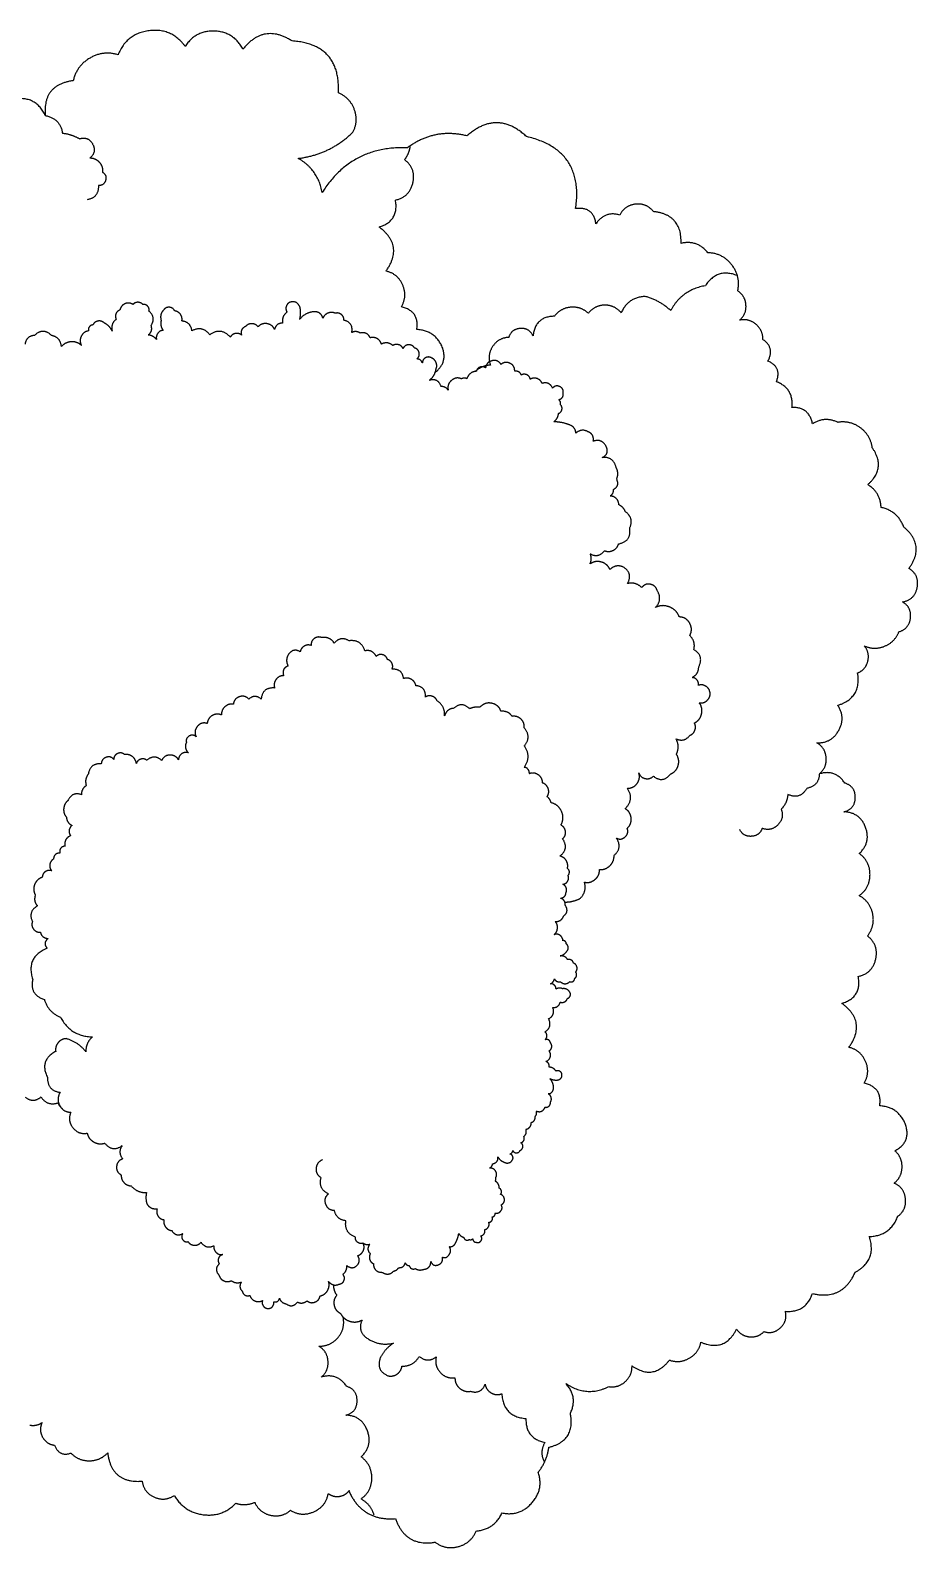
# Model space of a CAD drawing. Header units: metres. Extents: x -17 to 580, y -130 to 19.
# Drawn here: x 101.29 to 103.413, y -25.386 to -21.755 of the extents above; entities that cross this region are included whole.
import ezdxf

# ---------------------------------------------------------------- set-up
doc = ezdxf.new("R2010")
doc.units = ezdxf.units.M
doc.layers.add('Imported blocks', color=7, linetype='Continuous', true_color=0x7a8bf7)
doc.layers.add('Walls', color=7, linetype='Continuous', true_color=0xc7c7c7)

# ---------------------------------------------------------------- blocks, each defined once
blk = doc.blocks.new('Birch tree M')
at = {"layer": 'Imported blocks'}
for points in [[(2.5915, 4.6607), (2.562, 4.6674), (2.5404, 4.6462)], [(2.7056, 4.64), (2.6582, 4.7038), (2.5915, 4.6607)], [(2.7795, 4.666), (2.7345, 4.6759), (2.7056, 4.64)], [(2.8519, 4.6813), (2.8121, 4.6907), (2.7795, 4.666)], [(2.8822, 4.6676), (2.8255, 4.6498), (2.8312, 4.5907)], [(2.9098, 4.6351), (2.8917, 4.6718), (2.8519, 4.6813)], [(2.4188, 4.533), (2.3364, 4.6743), (2.1889, 4.6034)], [(2.5404, 4.6462), (2.5188, 4.625), (2.5249, 4.5954)], [(2.952, 4.619), (2.9349, 4.6377), (2.9098, 4.6351)], [(2.9641, 4.5755), (2.9691, 4.6003), (2.952, 4.619)], [(2.1889, 4.6034), (2.0782, 4.6114), (2.0592, 4.5021)], [(2.5249, 4.5954), (2.4849, 4.5785), (2.4888, 4.5353)], [(2.8312, 4.5907), (2.7873, 4.5419), (2.7994, 4.4773)], [(3.0063, 4.5949), (2.9805, 4.5953), (2.9641, 4.5755)], [(3.0478, 4.5742), (3.032, 4.5946), (3.0063, 4.5949)], [(3.0957, 4.5361), (3.0891, 4.577), (3.0478, 4.5742)], [(2.4888, 4.5353), (2.4527, 4.5687), (2.4188, 4.533)], [(3.1497, 4.5065), (3.1373, 4.5478), (3.0957, 4.5361)], [(3.3518, 4.5247), (3.3129, 4.5159), (3.3003, 4.478)], [(3.4101, 4.5521), (3.3752, 4.5506), (3.3518, 4.5247)], [(3.4703, 4.5296), (3.4449, 4.5535), (3.4101, 4.5521)], [(3.5239, 4.4423), (3.5365, 4.5101), (3.4703, 4.5296)], [(2.0592, 4.5021), (1.975, 4.4634), (1.9517, 4.3738)], [(3.2276, 4.478), (3.1995, 4.5221), (3.1497, 4.5065)], [(3.3003, 4.478), (3.2639, 4.5086), (3.2276, 4.478)], [(2.7202, 4.4637), (2.6844, 4.4327), (2.6967, 4.387)], [(2.7994, 4.4773), (2.758, 4.4808), (2.7202, 4.4637)], [(3.5921, 4.4163), (3.565, 4.4477), (3.5239, 4.4423)], [(1.5188, 4.4049), (1.4267, 4.3949), (1.4274, 4.3022)], [(1.7084, 4.3729), (1.6293, 4.4816), (1.5188, 4.4049)], [(3.6749, 4.4131), (3.6344, 4.4373), (3.5921, 4.4163)], [(3.7573, 4.3331), (3.7537, 4.4118), (3.6749, 4.4131)], [(1.7709, 4.3649), (1.7414, 4.3826), (1.7084, 4.3729)], [(1.8074, 4.3135), (1.8005, 4.3472), (1.7709, 4.3649)], [(1.9517, 4.3738), (1.8282, 4.2829), (1.8451, 4.1305)], [(1.9659, 4.3434), (1.9659, 4.3649), (1.9543, 4.383)], [(2.6478, 4.3751), (2.6263, 4.3574), (2.6268, 4.3295)], [(2.6967, 4.387), (2.6694, 4.3928), (2.6478, 4.3751)], [(1.7348, 4.1626), (1.7964, 4.2259), (1.8074, 4.3135)], [(2.0237, 4.308), (2.0062, 4.3442), (1.9659, 4.3434)], [(2.6268, 4.3295), (2.5987, 4.3315), (2.5784, 4.3121)], [(3.8078, 4.3066), (3.7916, 4.337), (3.7573, 4.3331)], [(1.3357, 4.293), (1.2925, 4.2618), (1.2982, 4.2088)], [(1.4274, 4.3022), (1.3789, 4.3242), (1.3357, 4.293)], [(2.0159, 4.2407), (2.0413, 4.2718), (2.0237, 4.308)], [(2.5784, 4.3121), (2.558, 4.2926), (2.5587, 4.2645)], [(3.8016, 4.2499), (3.8239, 4.2761), (3.8078, 4.3066)], [(2.0272, 4.1542), (2.0601, 4.2025), (2.0159, 4.2407)], [(2.5587, 4.2645), (2.5174, 4.2302), (2.5469, 4.1853)], [(3.8463, 4.2287), (3.8308, 4.2538), (3.8016, 4.2499)], [(1.2982, 4.2088), (1.2374, 4.2257), (1.1934, 4.1804)], [(2.5469, 4.1853), (2.5249, 4.1962), (2.5066, 4.1797)], [(3.845, 4.1793), (3.8617, 4.2036), (3.8463, 4.2287)], [(1.1934, 4.1804), (1.1495, 4.1352), (1.1681, 4.0749)], [(1.8451, 4.1305), (1.7975, 4.1726), (1.7348, 4.1626)], [(2.1182, 4.0714), (2.1137, 4.1578), (2.0272, 4.1542)], [(2.5066, 4.1797), (2.4883, 4.1632), (2.4968, 4.1402)], [(3.8391, 4.1235), (3.8539, 4.1501), (3.845, 4.1793)], [(2.4968, 4.1402), (2.4753, 4.1211), (2.478, 4.0925)], [(2.6789, 4.1065), (2.6601, 4.116), (2.6481, 4.0987)], [(2.6915, 4.1222), (2.6793, 4.1191), (2.6789, 4.1065)], [(2.7101, 4.1144), (2.7038, 4.1252), (2.6915, 4.1222)], [(2.7121, 4.0923), (2.7206, 4.1042), (2.7101, 4.1144)], [(3.7947, 4.0892), (3.8242, 4.0969), (3.8391, 4.1235)], [(1.1681, 4.0749), (1.1286, 4.0593), (1.1132, 4.0197)], [(2.1784, 4.07), (2.1487, 4.0859), (2.1182, 4.0714)], [(2.2131, 4.0206), (2.2082, 4.0541), (2.1784, 4.07)], [(2.478, 4.0925), (2.4807, 4.0638), (2.5055, 4.0492)], [(2.5268, 4.0687), (2.5114, 4.074), (2.5012, 4.0612)], [(2.5447, 4.0867), (2.5299, 4.0836), (2.5268, 4.0687)], [(2.5682, 4.0774), (2.5595, 4.0898), (2.5447, 4.0867)], [(2.589, 4.0809), (2.5773, 4.0872), (2.5682, 4.0774)], [(2.6006, 4.0909), (2.5922, 4.0889), (2.589, 4.0809)], [(2.6154, 4.0873), (2.6089, 4.093), (2.6006, 4.0909)], [(2.6291, 4.1005), (2.6193, 4.097), (2.6154, 4.0873)], [(2.6481, 4.0987), (2.639, 4.1039), (2.6291, 4.1005)], [(2.7245, 4.0845), (2.7208, 4.0923), (2.7121, 4.0923)], [(2.7359, 4.0764), (2.7324, 4.0836), (2.7245, 4.0845)], [(2.7353, 4.0625), (2.7394, 4.0693), (2.7359, 4.0764)], [(2.7396, 4.036), (2.7431, 4.0502), (2.7353, 4.0625)], [(2.8303, 4.0738), (2.81, 4.0701), (2.8066, 4.0497)], [(2.8581, 4.0622), (2.8489, 4.0793), (2.8303, 4.0738)], [(2.8939, 4.0738), (2.8711, 4.0832), (2.8581, 4.0622)], [(2.9057, 4.0429), (2.915, 4.0642), (2.8939, 4.0738)], [(3.8287, 4.0625), (3.8184, 4.0845), (3.7947, 4.0892)], [(3.8272, 4.0193), (3.8389, 4.0405), (3.8287, 4.0625)], [(2.2854, 3.9987), (2.2595, 4.0434), (2.2131, 4.0206)], [(2.5055, 4.0492), (2.4876, 4.0327), (2.4832, 4.0088)], [(2.4864, 4.0267), (2.4818, 4.0192), (2.4856, 4.0113)], [(2.4997, 4.0346), (2.4909, 4.0342), (2.4864, 4.0267)], [(2.5012, 4.0612), (2.4911, 4.0485), (2.4997, 4.0346)], [(2.7824, 4.0578), (2.7588, 4.0512), (2.7396, 4.036)], [(2.8066, 4.0497), (2.7969, 4.0609), (2.7824, 4.0578)], [(2.9521, 4.0455), (2.9278, 4.0643), (2.9057, 4.0429)], [(2.9737, 4.0211), (2.969, 4.0386), (2.9521, 4.0455)], [(2.9848, 3.9932), (2.9928, 4.0125), (2.9737, 4.0211)], [(1.1132, 4.0197), (1.0977, 3.9802), (1.1162, 3.9419)], [(2.3731, 4.0032), (2.3278, 4.0287), (2.2854, 3.9987)], [(2.3988, 3.938), (2.4093, 3.9798), (2.3731, 4.0032)], [(2.4781, 3.9788), (2.4697, 3.9776), (2.4668, 3.9696)], [(2.4856, 4.0113), (2.4711, 3.9976), (2.4781, 3.9788)], [(2.9889, 3.9739), (2.9932, 3.9849), (2.9848, 3.9932)], [(3.0231, 3.9697), (3.0077, 3.9856), (2.9889, 3.9739)], [(3.8401, 3.9154), (3.879, 3.9731), (3.8272, 4.0193)], [(1.1162, 3.9419), (1.0571, 3.8802), (1.1162, 3.8184)], [(2.294, 3.9515), (2.2858, 3.9443), (2.2885, 3.9337)], [(2.3123, 3.9549), (2.3021, 3.9588), (2.294, 3.9515)], [(2.3304, 3.9525), (2.3221, 3.9594), (2.3123, 3.9549)], [(2.3359, 3.9351), (2.3387, 3.9455), (2.3304, 3.9525)], [(2.355, 3.9363), (2.3451, 3.9421), (2.3359, 3.9351)], [(2.3528, 3.9526), (2.3493, 3.9438), (2.355, 3.9363)], [(2.3657, 3.9628), (2.3564, 3.9614), (2.3528, 3.9526)], [(2.3841, 3.9606), (2.3754, 3.9657), (2.3657, 3.9628)], [(2.3952, 3.9458), (2.3929, 3.9556), (2.3841, 3.9606)], [(2.3999, 3.9109), (2.4048, 3.9293), (2.3952, 3.9458)], [(2.4478, 3.9486), (2.4447, 3.9322), (2.4579, 3.922)], [(2.4668, 3.9696), (2.4508, 3.965), (2.4478, 3.9486)], [(3.0485, 3.9661), (3.0366, 3.9732), (3.0231, 3.9697)], [(3.0866, 3.9378), (3.0793, 3.9678), (3.0485, 3.9661)], [(3.0897, 3.885), (3.1138, 3.9129), (3.0866, 3.9378)], [(2.0971, 3.9008), (2.0875, 3.9008), (2.0818, 3.8931)], [(2.1124, 3.893), (2.1067, 3.9007), (2.0971, 3.9008)], [(2.1505, 3.88), (2.1375, 3.9042), (2.1124, 3.893)], [(2.1994, 3.9005), (2.1817, 3.9088), (2.1696, 3.8934)], [(2.2156, 3.9106), (2.2054, 3.9089), (2.1994, 3.9005)], [(2.2341, 3.9061), (2.2258, 3.9122), (2.2156, 3.9106)], [(2.2616, 3.923), (2.2424, 3.9234), (2.2341, 3.9061)], [(2.2726, 3.9346), (2.2645, 3.9313), (2.2616, 3.923)], [(2.2885, 3.9337), (2.2807, 3.9378), (2.2726, 3.9346)], [(2.4361, 3.9177), (2.4148, 3.9312), (2.3999, 3.9109)], [(2.4011, 3.9124), (2.4007, 3.9124), (2.4003, 3.9124)], [(2.4579, 3.922), (2.4458, 3.926), (2.4361, 3.9177)], [(3.8856, 3.863), (3.8788, 3.903), (3.8401, 3.9154)], [(2.034, 3.8601), (2.0155, 3.8432), (2.0156, 3.8182)], [(2.0637, 3.8608), (2.0486, 3.8721), (2.034, 3.8601)], [(2.0659, 3.8808), (2.0605, 3.8713), (2.0637, 3.8608)], [(2.0818, 3.8931), (2.0712, 3.8904), (2.0659, 3.8808)], [(2.1696, 3.8934), (2.1563, 3.8921), (2.1505, 3.88)], [(3.0709, 3.8459), (3.0833, 3.8496), (3.089, 3.8613)], [(3.089, 3.8613), (3.0946, 3.873), (3.0897, 3.885)], [(3.2278, 3.8528), (3.2144, 3.8458), (3.2149, 3.8307)], [(3.2534, 3.8508), (3.2412, 3.8598), (3.2278, 3.8528)], [(3.86, 3.7985), (3.8924, 3.823), (3.8856, 3.863)], [(1.1162, 3.8184), (1.0635, 3.8452), (1.0228, 3.8024)], [(1.1162, 3.8184), (1.1527, 3.8383), (1.1835, 3.8104)], [(1.1835, 3.8104), (1.2049, 3.824), (1.23, 3.8276)], [(1.23, 3.8276), (1.244, 3.8485), (1.2673, 3.8388)], [(1.2673, 3.8388), (1.2906, 3.8291), (1.2855, 3.8043)], [(1.2855, 3.8043), (1.2979, 3.8141), (1.3133, 3.8113)], [(1.3133, 3.8113), (1.3288, 3.8086), (1.3371, 3.7953)], [(1.9649, 3.8381), (1.9613, 3.8305), (1.9645, 3.8227)], [(1.9645, 3.8227), (1.9678, 3.815), (1.9757, 3.8122)], [(1.9972, 3.8437), (1.9783, 3.8567), (1.9649, 3.8381)], [(1.9757, 3.8122), (1.9713, 3.7937), (1.9854, 3.781)], [(2.0156, 3.8182), (2.0096, 3.8333), (1.9972, 3.8437)], [(3.0452, 3.8147), (3.0717, 3.8191), (3.0709, 3.8459)], [(3.0627, 3.7927), (3.0591, 3.8079), (3.0452, 3.8147)], [(3.0837, 3.816), (3.0678, 3.8092), (3.0627, 3.7927)], [(3.1152, 3.8151), (3.0997, 3.8228), (3.0837, 3.816)], [(3.1388, 3.8431), (3.1182, 3.8365), (3.1152, 3.8151)], [(3.1773, 3.8147), (3.1719, 3.8477), (3.1388, 3.8431)], [(3.2149, 3.8307), (3.1916, 3.8332), (3.1773, 3.8147)], [(3.2788, 3.8117), (3.2815, 3.8412), (3.2534, 3.8508)], [(3.308, 3.8368), (3.2879, 3.8307), (3.2788, 3.8117)], [(3.3464, 3.8324), (3.3282, 3.843), (3.308, 3.8368)], [(3.3799, 3.8366), (3.362, 3.8439), (3.3464, 3.8324)], [(3.4011, 3.8102), (3.3979, 3.8293), (3.3799, 3.8366)], [(1.3371, 3.7953), (1.3523, 3.797), (1.3579, 3.7828)], [(1.3579, 3.7828), (1.3635, 3.7685), (1.3512, 3.7594)], [(1.9854, 3.781), (1.9713, 3.7699), (1.9789, 3.7536)], [(3.4341, 3.7869), (3.4246, 3.8085), (3.4011, 3.8102)], [(3.4742, 3.7587), (3.4675, 3.7918), (3.4341, 3.7869)], [(3.9057, 3.7826), (3.887, 3.8025), (3.86, 3.7985)], [(3.9189, 3.736), (3.9245, 3.7627), (3.9057, 3.7826)], [(1.3512, 3.7594), (1.3733, 3.7346), (1.3517, 3.7094)], [(1.9203, 3.7268), (1.9119, 3.7205), (1.9115, 3.7101)], [(1.9388, 3.7307), (1.9286, 3.7331), (1.9203, 3.7268)], [(1.9528, 3.7528), (1.9399, 3.7454), (1.9388, 3.7307)], [(1.9789, 3.7536), (1.9656, 3.7601), (1.9528, 3.7528)], [(3.4785, 3.7237), (3.487, 3.7425), (3.4742, 3.7587)], [(3.4935, 3.7271), (3.4852, 3.729), (3.4785, 3.7237)], [(3.5057, 3.7178), (3.5018, 3.7253), (3.4935, 3.7271)], [(3.5221, 3.7288), (3.5114, 3.727), (3.5057, 3.7178)], [(3.5413, 3.724), (3.5328, 3.7307), (3.5221, 3.7288)], [(3.9189, 3.736), (3.939, 3.7087), (3.9168, 3.683)], [(3.9895, 3.7599), (3.9454, 3.774), (3.9189, 3.736)], [(4.0374, 3.7464), (4.0186, 3.7713), (3.9895, 3.7599)], [(4.0374, 3.6966), (4.0563, 3.7215), (4.0374, 3.7464)], [(1.9115, 3.7101), (1.903, 3.6943), (1.9178, 3.6843)], [(3.5372, 3.6818), (3.5493, 3.6882), (3.5506, 3.7018)], [(3.5506, 3.7018), (3.5519, 3.7154), (3.5413, 3.724)], [(4.111, 3.7001), (4.0731, 3.7231), (4.0374, 3.6966)], [(4.1422, 3.6333), (4.149, 3.6772), (4.111, 3.7001)], [(1.8969, 3.6605), (1.8594, 3.6666), (1.8486, 3.6302)], [(1.9018, 3.6774), (1.8954, 3.6701), (1.8969, 3.6605)], [(1.9178, 3.6843), (1.9082, 3.6846), (1.9018, 3.6774)], [(3.5618, 3.6617), (3.5543, 3.6776), (3.5372, 3.6818)], [(3.5619, 3.6299), (3.5694, 3.6458), (3.5618, 3.6617)], [(3.9168, 3.683), (3.9224, 3.6462), (3.8863, 3.6372)], [(1.7065, 3.6055), (1.7044, 3.5874), (1.7194, 3.577)], [(1.7149, 3.6203), (1.7067, 3.6152), (1.7065, 3.6055)], [(1.7319, 3.621), (1.7232, 3.6253), (1.7149, 3.6203)], [(1.7503, 3.6236), (1.7405, 3.6263), (1.7319, 3.621)], [(1.7646, 3.6117), (1.7601, 3.6208), (1.7503, 3.6236)], [(1.8035, 3.6077), (1.7856, 3.6248), (1.7646, 3.6117)], [(1.8486, 3.6302), (1.8165, 3.638), (1.8035, 3.6077)], [(3.5756, 3.6153), (3.5721, 3.6257), (3.5619, 3.6299)], [(3.5734, 3.5954), (3.5791, 3.6048), (3.5756, 3.6153)], [(3.8863, 3.6372), (3.9002, 3.6177), (3.898, 3.5938)], [(4.2017, 3.6064), (4.1788, 3.6351), (4.1422, 3.6333)], [(4.2148, 3.5424), (4.2246, 3.5777), (4.2017, 3.6064)], [(1.6309, 3.5629), (1.6188, 3.5618), (1.6128, 3.5513)], [(1.6378, 3.5761), (1.6314, 3.5711), (1.6309, 3.5629)], [(1.6523, 3.5799), (1.6442, 3.5812), (1.6378, 3.5761)], [(1.6654, 3.5846), (1.6576, 3.5858), (1.6523, 3.5799)], [(1.6766, 3.5762), (1.6733, 3.5835), (1.6654, 3.5846)], [(1.7063, 3.549), (1.7033, 3.5755), (1.6766, 3.5762)], [(1.7194, 3.577), (1.7255, 3.5628), (1.7406, 3.5595)], [(1.7406, 3.5595), (1.7337, 3.5529), (1.7342, 3.5433)], [(3.5498, 3.5643), (3.574, 3.5704), (3.5734, 3.5954)], [(3.5772, 3.5314), (3.5718, 3.5548), (3.5498, 3.5643)], [(3.898, 3.5938), (3.9204, 3.5803), (3.9175, 3.5543)], [(1.6121, 3.5297), (1.6043, 3.5122), (1.6203, 3.5017)], [(1.6128, 3.5513), (1.6068, 3.5407), (1.6121, 3.5297)], [(1.7165, 3.5238), (1.7204, 3.54), (1.7063, 3.549)], [(1.7423, 3.5279), (1.7285, 3.5314), (1.7165, 3.5238)], [(1.7342, 3.5433), (1.7347, 3.5338), (1.7423, 3.5279)], [(3.6006, 3.5097), (3.5941, 3.5262), (3.5772, 3.5314)], [(3.8898, 3.5199), (3.8967, 3.4987), (3.8799, 3.4839)], [(3.9175, 3.5543), (3.9146, 3.5283), (3.8898, 3.5199)], [(4.2754, 3.5264), (4.2488, 3.5486), (4.2148, 3.5424)], [(4.3021, 3.4697), (4.302, 3.5043), (4.2754, 3.5264)], [(1.6203, 3.5017), (1.6158, 3.4816), (1.6326, 3.4696)], [(3.5655, 3.4448), (3.5984, 3.445), (3.5984, 3.4779)], [(3.5984, 3.4779), (3.6071, 3.4933), (3.6006, 3.5097)], [(3.8799, 3.4839), (3.8631, 3.4692), (3.8429, 3.4789)], [(1.5799, 3.4496), (1.5752, 3.4455), (1.5755, 3.4393)], [(1.5755, 3.4393), (1.5758, 3.4331), (1.581, 3.4296)], [(1.5836, 3.466), (1.5778, 3.4587), (1.5799, 3.4496)], [(1.5986, 3.4735), (1.5893, 3.4734), (1.5836, 3.466)], [(1.6326, 3.4696), (1.6163, 3.4774), (1.5986, 3.4735)], [(3.5518, 3.4255), (3.564, 3.4314), (3.5655, 3.4448)], [(4.3599, 3.4343), (4.3423, 3.4705), (4.3021, 3.4697)], [(4.352, 3.367), (4.3775, 3.3981), (4.3599, 3.4343)], [(1.581, 3.4296), (1.5714, 3.4192), (1.5744, 3.4054)], [(1.5744, 3.4054), (1.5773, 3.3916), (1.5903, 3.386)], [(3.5429, 3.4008), (3.5421, 3.4175), (3.5282, 3.4267)], [(3.5282, 3.4267), (3.5397, 3.4196), (3.5518, 3.4255)], [(3.5305, 3.3737), (3.5436, 3.3841), (3.5429, 3.4008)], [(1.5089, 3.3557), (1.4766, 3.3586), (1.4722, 3.3264)], [(1.5496, 3.3488), (1.5318, 3.3671), (1.5089, 3.3557)], [(1.5621, 3.376), (1.5502, 3.365), (1.5496, 3.3488)], [(1.5903, 3.386), (1.5741, 3.3869), (1.5621, 3.376)], [(3.5605, 3.326), (3.5656, 3.3625), (3.5305, 3.3737)], [(4.3634, 3.2805), (4.3963, 3.3288), (4.352, 3.367)], [(1.4722, 3.3264), (1.4557, 3.3107), (1.4672, 3.291)], [(3.0914, 3.3228), (3.074, 3.3136), (3.0732, 3.294)], [(3.1253, 3.3215), (3.1087, 3.3319), (3.0914, 3.3228)], [(3.1584, 3.3301), (3.1394, 3.3353), (3.1253, 3.3215)], [(3.1823, 3.3392), (3.1681, 3.3405), (3.1584, 3.3301)], [(3.2041, 3.3259), (3.1964, 3.3378), (3.1823, 3.3392)], [(3.2354, 3.287), (3.2361, 3.3196), (3.2041, 3.3259)], [(3.5896, 3.3164), (3.5775, 3.3286), (3.5605, 3.326)], [(3.5989, 3.2872), (3.6017, 3.3042), (3.5896, 3.3164)], [(3.0531, 3.2727), (3.0232, 3.2763), (3.0184, 3.2465)], [(3.0732, 3.294), (3.0602, 3.2862), (3.0531, 3.2727)], [(3.2722, 3.2413), (3.2699, 3.2771), (3.2354, 3.287)], [(3.6094, 3.2652), (3.6116, 3.2798), (3.5989, 3.2872)], [(4.4543, 3.1977), (4.4499, 3.2842), (4.3634, 3.2805)], [(2.7279, 3.2168), (2.6999, 3.2355), (2.6765, 3.2113)], [(2.762, 3.2245), (2.7419, 3.2339), (2.7279, 3.2168)], [(2.7731, 3.2393), (2.7633, 3.2351), (2.762, 3.2245)], [(2.7914, 3.237), (2.7829, 3.2434), (2.7731, 3.2393)], [(2.8078, 3.2369), (2.7996, 3.2408), (2.7914, 3.237)], [(2.8182, 3.2241), (2.816, 3.2329), (2.8078, 3.2369)], [(2.8592, 3.224), (2.8388, 3.2432), (2.8182, 3.2241)], [(2.8772, 3.2357), (2.8656, 3.2339), (2.8592, 3.224)], [(2.898, 3.23), (2.8889, 3.2375), (2.8772, 3.2357)], [(2.938, 3.2217), (2.922, 3.245), (2.898, 3.23)], [(2.9508, 3.2351), (2.9413, 3.2314), (2.938, 3.2217)], [(2.9693, 3.2341), (2.9603, 3.2389), (2.9508, 3.2351)], [(3.0117, 3.2145), (2.9962, 3.2365), (2.9693, 3.2341)], [(3.0184, 3.2465), (3.0041, 3.2328), (3.0117, 3.2145)], [(3.2838, 3.2432), (3.2772, 3.2446), (3.2716, 3.2409)], [(3.2716, 3.2409), (3.2719, 3.2411), (3.2722, 3.2413)], [(3.2939, 3.2361), (3.2903, 3.2418), (3.2838, 3.2432)], [(3.3155, 3.2491), (3.3013, 3.2482), (3.2939, 3.2361)], [(3.3386, 3.2389), (3.3297, 3.25), (3.3155, 3.2491)], [(3.3606, 3.2363), (3.3502, 3.243), (3.3386, 3.2389)], [(3.3719, 3.2172), (3.371, 3.2296), (3.3606, 3.2363)], [(3.5928, 3.2474), (3.6072, 3.2507), (3.6094, 3.2652)], [(3.6174, 3.2063), (3.6235, 3.2378), (3.5928, 3.2474)], [(2.6487, 3.1805), (2.6273, 3.1878), (2.6122, 3.1709)], [(2.6765, 3.2113), (2.6495, 3.2077), (2.6487, 3.1805)], [(3.3913, 3.211), (3.3827, 3.2177), (3.3719, 3.2172)], [(3.4288, 3.2102), (3.4103, 3.22), (3.3913, 3.211)], [(3.4506, 3.1797), (3.4473, 3.2004), (3.4288, 3.2102)], [(3.6263, 3.1769), (3.6283, 3.1935), (3.6174, 3.2063)], [(4.5146, 3.1963), (4.4848, 3.2123), (4.4543, 3.1977)], [(4.5493, 3.147), (4.5444, 3.1804), (4.5146, 3.1963)], [(2.5977, 3.156), (2.5947, 3.1444), (2.6031, 3.1359)], [(2.6122, 3.1709), (2.6007, 3.1676), (2.5977, 3.156)], [(3.4715, 3.174), (3.4626, 3.1826), (3.4506, 3.1797)], [(3.4779, 3.1532), (3.4804, 3.1653), (3.4715, 3.174)], [(3.502, 3.1114), (3.5099, 3.1438), (3.4779, 3.1532)], [(3.6105, 3.1505), (3.6242, 3.1602), (3.6263, 3.1769)], [(3.618, 3.1214), (3.6213, 3.1377), (3.6105, 3.1505)], [(4.6216, 3.1251), (4.5957, 3.1698), (4.5493, 3.147)], [(4.7092, 3.1295), (4.664, 3.155), (4.6216, 3.1251)], [(2.5903, 3.1033), (2.5703, 3.1009), (2.5695, 3.0807)], [(2.5892, 3.1225), (2.5853, 3.1126), (2.5903, 3.1033)], [(2.6031, 3.1359), (2.593, 3.1324), (2.5892, 3.1225)], [(3.5236, 3.1125), (3.5126, 3.1165), (3.502, 3.1114)], [(3.5394, 3.0977), (3.5346, 3.1084), (3.5236, 3.1125)], [(3.5999, 3.0974), (3.6148, 3.105), (3.618, 3.1214)], [(4.7316, 3.0544), (4.7526, 3.1016), (4.7092, 3.1295)], [(2.5695, 3.0807), (2.57, 3.0603), (2.5886, 3.052)], [(3.5529, 3.0836), (3.5529, 3.0972), (3.5394, 3.0977)], [(3.5621, 3.0708), (3.5607, 3.0795), (3.5529, 3.0836)], [(3.5571, 3.0559), (3.5634, 3.0621), (3.5621, 3.0708)], [(3.6181, 3.053), (3.6229, 3.0809), (3.5999, 3.0974)], [(2.5886, 3.052), (2.5788, 3.0344), (2.5958, 3.0233)], [(2.5958, 3.0233), (2.5855, 3.015), (2.5861, 3.0017)], [(3.5704, 3.0538), (3.5642, 3.0576), (3.5571, 3.0559)], [(3.5783, 3.0429), (3.5767, 3.05), (3.5704, 3.0538)], [(3.5755, 3.0215), (3.5863, 3.0309), (3.5783, 3.0429)], [(3.5979, 3.0147), (3.5893, 3.027), (3.5755, 3.0215)], [(3.5916, 3.0204), (3.6085, 3.0337), (3.6181, 3.053)], [(4.7754, 3.0318), (4.7587, 3.0533), (4.7316, 3.0544)], [(4.7864, 2.9838), (4.792, 3.0104), (4.7754, 3.0318)], [(2.5978, 2.9812), (2.5696, 2.9623), (2.5881, 2.9339)], [(2.5861, 3.0017), (2.5867, 2.9885), (2.5978, 2.9812)], [(3.6134, 2.9881), (3.6184, 3.0088), (3.5979, 3.0147)], [(3.605, 2.9624), (3.6186, 2.9722), (3.6134, 2.9881)], [(4.8375, 2.9693), (4.816, 2.991), (4.7864, 2.9838)], [(2.5881, 2.9339), (2.5653, 2.9353), (2.5613, 2.9127)], [(3.6213, 2.9516), (3.6154, 2.9605), (3.605, 2.9624)], [(3.6251, 2.9324), (3.6273, 2.9428), (3.6213, 2.9516)], [(3.6393, 2.9409), (3.63, 2.9403), (3.6251, 2.9324)], [(3.6543, 2.9342), (3.6485, 2.9414), (3.6393, 2.9409)], [(3.6612, 2.9368), (3.6571, 2.9372), (3.6543, 2.9342)], [(3.6674, 2.933), (3.6652, 2.9364), (3.6612, 2.9368)], [(3.6777, 2.929), (3.6735, 2.9335), (3.6674, 2.933)], [(4.8513, 2.9181), (4.8589, 2.9476), (4.8375, 2.9693)], [(2.5371, 2.9019), (2.5284, 2.8887), (2.5368, 2.8753)], [(2.5613, 2.9127), (2.5457, 2.9151), (2.5371, 2.9019)], [(3.6753, 2.8969), (3.6819, 2.9067), (3.6811, 2.9185)], [(3.6973, 2.9017), (3.6846, 2.9066), (3.6753, 2.8969)], [(3.6811, 2.9185), (3.6819, 2.9246), (3.6777, 2.929)], [(3.7163, 2.9044), (3.7056, 2.9111), (3.6973, 2.9017)], [(3.7301, 2.9018), (3.7239, 2.9067), (3.7163, 2.9044)], [(3.7359, 2.889), (3.7364, 2.8969), (3.7301, 2.9018)], [(4.8245, 2.8255), (4.8686, 2.8629), (4.8513, 2.9181)], [(2.523, 2.855), (2.5209, 2.8416), (2.5298, 2.8314)], [(2.5368, 2.8753), (2.5251, 2.8684), (2.523, 2.855)], [(3.7196, 2.8414), (3.7371, 2.8408), (3.7401, 2.858)], [(3.7438, 2.8832), (3.7412, 2.8878), (3.7359, 2.889)], [(3.7401, 2.858), (3.7452, 2.8595), (3.7467, 2.8644)], [(3.7449, 2.8734), (3.7465, 2.8785), (3.7438, 2.8832)], [(3.7467, 2.8644), (3.7482, 2.8694), (3.7449, 2.8734)], [(2.5109, 2.8141), (2.5059, 2.8006), (2.5138, 2.7886)], [(2.5298, 2.8314), (2.516, 2.8276), (2.5109, 2.8141)], [(3.7023, 2.8372), (3.7124, 2.8331), (3.7196, 2.8414)], [(3.7025, 2.8201), (3.706, 2.8287), (3.7023, 2.8372)], [(3.7132, 2.8238), (3.707, 2.8244), (3.7025, 2.8201)], [(3.7231, 2.8181), (3.7195, 2.8232), (3.7132, 2.8238)], [(3.7365, 2.8302), (3.7267, 2.8276), (3.7231, 2.8181)], [(3.7562, 2.8358), (3.7447, 2.8389), (3.7365, 2.8302)], [(3.7546, 2.7975), (3.761, 2.7996), (3.7637, 2.8056)], [(3.765, 2.8289), (3.7625, 2.8347), (3.7562, 2.8358)], [(3.7637, 2.8056), (3.7665, 2.8117), (3.7638, 2.8178)], [(3.7638, 2.8178), (3.7675, 2.823), (3.765, 2.8289)], [(4.8558, 2.7244), (4.8831, 2.7883), (4.8245, 2.8255)], [(2.5138, 2.7886), (2.4977, 2.7822), (2.4976, 2.7648)], [(2.4976, 2.7648), (2.4975, 2.7474), (2.5135, 2.7407)], [(3.7483, 2.7727), (3.7611, 2.7826), (3.7546, 2.7975)], [(3.7585, 2.7412), (3.7667, 2.7613), (3.7483, 2.7727)], [(2.4968, 2.7307), (2.4922, 2.7194), (2.5018, 2.7118)], [(2.5135, 2.7407), (2.5014, 2.742), (2.4968, 2.7307)], [(3.7735, 2.707), (3.781, 2.7307), (3.7585, 2.7412)], [(4.8006, 2.6047), (4.8782, 2.6415), (4.8558, 2.7244)], [(2.5018, 2.7118), (2.5059, 2.6942), (2.5241, 2.6929)], [(2.5241, 2.6929), (2.5139, 2.6894), (2.511, 2.6791)], [(3.7839, 2.7022), (3.7798, 2.7071), (3.7735, 2.707)], [(3.7869, 2.6911), (3.788, 2.6974), (3.7839, 2.7022)], [(3.8042, 2.6927), (3.7948, 2.6998), (3.7869, 2.6911)], [(3.8142, 2.6854), (3.8109, 2.6914), (3.8042, 2.6927)], [(3.8149, 2.673), (3.8175, 2.6794), (3.8142, 2.6854)], [(2.488, 2.6562), (2.4759, 2.6459), (2.4795, 2.6304)], [(2.5148, 2.6605), (2.5001, 2.6665), (2.488, 2.6562)], [(2.511, 2.6791), (2.5081, 2.6688), (2.5148, 2.6605)], [(3.8279, 2.6618), (3.8244, 2.6709), (3.8149, 2.673)], [(3.8259, 2.6448), (3.8314, 2.6528), (3.8279, 2.6618)], [(3.8431, 2.6379), (3.8372, 2.6481), (3.8259, 2.6448)], [(3.8642, 2.6412), (3.8526, 2.6459), (3.8431, 2.6379)], [(3.8721, 2.6474), (3.8668, 2.6461), (3.8642, 2.6412)], [(3.8821, 2.6457), (3.8775, 2.6488), (3.8721, 2.6474)], [(3.8826, 2.6242), (3.8928, 2.6352), (3.8821, 2.6457)], [(2.4323, 2.597), (2.4269, 2.5891), (2.4301, 2.5802)], [(2.4471, 2.6051), (2.4376, 2.6048), (2.4323, 2.597)], [(2.4795, 2.6304), (2.4523, 2.6319), (2.4471, 2.6051)], [(3.8643, 2.6147), (3.8746, 2.6171), (3.8826, 2.6242)], [(3.8897, 2.5988), (3.8805, 2.6124), (3.8643, 2.6147)], [(3.8872, 2.5794), (3.896, 2.5881), (3.8897, 2.5988)], [(4.773, 2.5198), (4.8196, 2.5516), (4.8006, 2.6047)], [(2.3728, 2.5695), (2.3674, 2.5593), (2.3746, 2.5502)], [(2.3897, 2.579), (2.3781, 2.5798), (2.3728, 2.5695)], [(2.4097, 2.5882), (2.3977, 2.5879), (2.3897, 2.579)], [(2.4301, 2.5802), (2.4216, 2.5886), (2.4097, 2.5882)], [(3.9, 2.5761), (3.8943, 2.5805), (3.8872, 2.5794)], [(3.9064, 2.5645), (3.9056, 2.5717), (3.9, 2.5761)], [(3.9099, 2.5539), (3.9109, 2.5601), (3.9064, 2.5645)], [(2.3555, 2.5186), (2.3297, 2.5016), (2.3451, 2.4748)], [(2.3543, 2.5409), (2.3473, 2.5294), (2.3555, 2.5186)], [(2.3746, 2.5502), (2.3613, 2.5525), (2.3543, 2.5409)], [(3.8913, 2.5212), (3.9082, 2.5274), (3.9034, 2.5447)], [(3.8981, 2.5076), (3.8986, 2.5163), (3.8913, 2.5212)], [(3.9034, 2.5447), (3.909, 2.5477), (3.9099, 2.5539)], [(4.7908, 2.4763), (4.7945, 2.5032), (4.773, 2.5198)], [(2.3451, 2.4748), (2.3451, 2.4563), (2.3606, 2.4463)], [(3.8998, 2.4876), (3.9069, 2.4982), (3.8981, 2.5076)], [(3.9048, 2.4761), (3.9047, 2.4829), (3.8998, 2.4876)], [(3.9001, 2.4645), (3.9049, 2.4693), (3.9048, 2.4761)], [(4.762, 2.4391), (4.7872, 2.4493), (4.7908, 2.4763)], [(2.3606, 2.4463), (2.3555, 2.4309), (2.3656, 2.4181)], [(3.9084, 2.445), (3.9105, 2.4574), (3.9001, 2.4645)], [(3.9148, 2.4368), (3.9135, 2.4424), (3.9084, 2.445)], [(3.9127, 2.4266), (3.9161, 2.4312), (3.9148, 2.4368)], [(4.7401, 2.4033), (4.7595, 2.4161), (4.762, 2.4391)], [(2.3656, 2.4181), (2.3402, 2.4088), (2.347, 2.3826)], [(3.908, 2.3832), (3.9127, 2.3891), (3.909, 2.3957)], [(3.909, 2.3957), (3.9155, 2.3929), (3.9208, 2.3976)], [(3.9238, 2.4213), (3.9199, 2.4273), (3.9127, 2.4266)], [(3.9208, 2.3976), (3.9262, 2.4023), (3.9241, 2.4091)], [(3.9241, 2.4091), (3.9277, 2.4153), (3.9238, 2.4213)], [(4.6447, 2.3075), (4.7135, 2.3272), (4.6987, 2.3972)], [(4.6987, 2.3972), (4.7208, 2.3906), (4.7401, 2.4033)], [(2.347, 2.3826), (2.344, 2.3692), (2.3515, 2.3578)], [(2.3515, 2.3578), (2.359, 2.3463), (2.3724, 2.3437)], [(3.8881, 2.3324), (3.8989, 2.3449), (3.8872, 2.3565)], [(3.8872, 2.3565), (3.8986, 2.3516), (3.9102, 2.3562)], [(3.9188, 2.383), (3.9134, 2.3862), (3.908, 2.3832)], [(3.9102, 2.3562), (3.9168, 2.3568), (3.9209, 2.362)], [(3.9241, 2.3737), (3.9241, 2.3799), (3.9188, 2.383)], [(3.9209, 2.362), (3.9251, 2.3671), (3.9241, 2.3737)], [(2.3724, 2.3437), (2.3832, 2.3323), (2.3985, 2.3357)], [(2.3985, 2.3357), (2.3955, 2.3173), (2.4131, 2.3112)], [(2.4131, 2.3112), (2.4039, 2.2929), (2.4191, 2.2793)], [(3.8887, 2.3178), (3.8925, 2.3253), (3.8881, 2.3324)], [(3.9069, 2.3219), (3.8966, 2.3254), (3.8887, 2.3178)], [(3.9188, 2.3074), (3.9173, 2.3183), (3.9069, 2.3219)], [(3.9236, 2.2993), (3.9236, 2.3048), (3.9188, 2.3074)], [(4.6469, 2.2527), (4.6581, 2.2806), (4.6447, 2.3075)], [(2.4191, 2.2793), (2.4077, 2.2668), (2.42, 2.2552)], [(3.944, 2.2912), (3.9365, 2.302), (3.9236, 2.2993)], [(3.9539, 2.2892), (3.9495, 2.2929), (3.944, 2.2912)], [(3.9577, 2.2799), (3.9583, 2.2856), (3.9539, 2.2892)], [(3.9748, 2.2763), (3.9675, 2.2841), (3.9577, 2.2799)], [(3.9772, 2.2589), (3.9821, 2.2684), (3.9748, 2.2763)], [(2.42, 2.2552), (2.4076, 2.2447), (2.4168, 2.2314)], [(2.4168, 2.2314), (2.4131, 2.222), (2.4181, 2.2132)], [(3.9871, 2.2456), (3.9866, 2.2555), (3.9772, 2.2589)], [(3.9788, 2.2313), (3.9877, 2.2357), (3.9871, 2.2456)], [(3.9791, 2.2174), (3.9843, 2.2244), (3.9788, 2.2313)], [(4.6074, 2.2146), (4.6357, 2.2247), (4.6469, 2.2527)], [(2.4181, 2.2132), (2.4232, 2.2045), (2.4331, 2.203)], [(2.4209, 2.1902), (2.418, 2.1806), (2.424, 2.1727)], [(2.4331, 2.203), (2.4238, 2.1997), (2.4209, 2.1902)], [(3.9845, 2.209), (3.984, 2.2146), (3.9791, 2.2174)], [(3.9807, 2.1997), (3.985, 2.2034), (3.9845, 2.209)], [(3.9879, 2.1895), (3.9866, 2.1962), (3.9807, 2.1997)], [(3.9849, 2.1774), (3.9892, 2.1828), (3.9879, 2.1895)], [(3.987, 2.1567), (3.995, 2.1679), (3.9849, 2.1774)], [(4.5367, 2.1379), (4.6087, 2.1425), (4.6074, 2.2146)], [(2.424, 2.1727), (2.4153, 2.1592), (2.4201, 2.1439)], [(2.4201, 2.1439), (2.4249, 2.1287), (2.4398, 2.1226)], [(3.9683, 2.1292), (3.9737, 2.1309), (3.9746, 2.1365)], [(3.9746, 2.1365), (3.9815, 2.1298), (3.9891, 2.1357)], [(3.9959, 2.147), (3.9951, 2.1552), (3.987, 2.1567)], [(3.9891, 2.1357), (3.9967, 2.1387), (3.9959, 2.147)], [(4.5495, 2.0922), (4.5537, 2.118), (4.5367, 2.1379)], [(2.4398, 2.1226), (2.4455, 2.1055), (2.4633, 2.103)], [(2.4633, 2.103), (2.4513, 2.0742), (2.4793, 2.0604)], [(3.9354, 2.1241), (3.9442, 2.1205), (3.953, 2.1244)], [(3.9454, 2.0942), (3.9434, 2.1102), (3.9354, 2.1241)], [(3.9378, 2.0793), (3.946, 2.0846), (3.9454, 2.0942)], [(3.953, 2.1244), (3.957, 2.121), (3.962, 2.1226)], [(3.962, 2.1226), (3.9669, 2.1242), (3.9683, 2.1292)], [(2.4793, 2.0604), (2.4829, 2.0492), (2.4944, 2.0461)], [(3.9511, 2.0616), (3.9507, 2.0752), (3.9378, 2.0793)], [(3.9409, 2.0447), (3.9529, 2.049), (3.9511, 2.0616)], [(4.4247, 1.9856), (4.4933, 1.9909), (4.5229, 2.053)], [(4.5229, 2.053), (4.5453, 2.0665), (4.5495, 2.0922)], [(2.4944, 2.0461), (2.5059, 2.0431), (2.5146, 2.0511)], [(2.5146, 2.0511), (2.5283, 2.041), (2.5421, 2.051)], [(2.5421, 2.051), (2.5381, 2.0322), (2.5569, 2.028)], [(2.5569, 2.028), (2.5259, 1.9718), (2.5794, 1.9364)], [(3.5162, 2.0191), (3.5067, 2.0333), (3.5147, 2.0484)], [(3.5427, 2.0066), (3.5257, 2.0049), (3.5162, 2.0191)], [(3.921, 1.9854), (3.9355, 1.9993), (3.9238, 2.0157)], [(3.9238, 2.0157), (3.9367, 2.0076), (3.945, 2.0204)], [(3.945, 2.0204), (3.9533, 2.0343), (3.9409, 2.0447)], [(3.5864, 1.9848), (3.5553, 1.9772), (3.5427, 2.0066)], [(3.5985, 1.9577), (3.5833, 1.9672), (3.5864, 1.9848)], [(3.865, 1.9467), (3.8768, 1.9551), (3.871, 1.9684)], [(3.871, 1.9684), (3.8777, 1.9646), (3.8839, 1.9693)], [(3.8839, 1.9693), (3.8956, 1.9622), (3.903, 1.9738)], [(3.903, 1.9738), (3.9149, 1.9751), (3.921, 1.9854)], [(4.486, 1.9292), (4.4746, 1.9783), (4.4247, 1.9856)], [(2.5794, 1.9364), (2.5989, 1.8975), (2.6395, 1.9131)], [(3.6281, 1.9586), (3.6136, 1.9482), (3.5985, 1.9577)], [(3.6705, 1.9567), (3.6487, 1.9429), (3.6281, 1.9586)], [(3.7191, 1.938), (3.6872, 1.9274), (3.6705, 1.9567)], [(3.7328, 1.9306), (3.7239, 1.9306), (3.7191, 1.938)], [(3.7463, 1.9382), (3.7416, 1.9307), (3.7328, 1.9306)], [(3.7463, 1.9382), (3.7565, 1.939), (3.7623, 1.9474)], [(3.7594, 1.9222), (3.7566, 1.9332), (3.7463, 1.9382)], [(3.7623, 1.9474), (3.7626, 1.9298), (3.7801, 1.9277)], [(3.7801, 1.9277), (3.7812, 1.9193), (3.7883, 1.9145)], [(3.8381, 1.9086), (3.8583, 1.9104), (3.8601, 1.9306)], [(3.8601, 1.9306), (3.8659, 1.9376), (3.865, 1.9467)], [(4.4982, 1.8188), (4.545, 1.8798), (4.486, 1.9292)], [(2.6395, 1.9131), (2.6694, 1.8925), (2.7043, 1.9027)], [(2.7043, 1.9027), (2.7597, 1.8793), (2.8076, 1.9156)], [(2.8076, 1.9156), (2.8029, 1.8912), (2.8189, 1.872)], [(3.7558, 1.9019), (3.7623, 1.9113), (3.7594, 1.9222)], [(3.7716, 1.8839), (3.7694, 1.8979), (3.7558, 1.9019)], [(3.7883, 1.9145), (3.7953, 1.9097), (3.8036, 1.9117)], [(3.8036, 1.9117), (3.8193, 1.8934), (3.8381, 1.9086)], [(2.7536, 1.8662), (2.7436, 1.8571), (2.7436, 1.8436)], [(2.7436, 1.8436), (2.7435, 1.8301), (2.7534, 1.8209)], [(2.8189, 1.872), (2.7853, 1.8801), (2.7536, 1.8662)], [(3.7495, 1.8617), (3.7714, 1.862), (3.7716, 1.8839)], [(3.7563, 1.8358), (3.7601, 1.8506), (3.7495, 1.8617)], [(4.2333, 1.8045), (4.2611, 1.8159), (4.2524, 1.8447)], [(4.2524, 1.8447), (4.2646, 1.834), (4.2806, 1.8366)], [(4.2806, 1.8366), (4.2965, 1.8392), (4.3047, 1.8532)], [(4.3047, 1.8532), (4.3468, 1.8057), (4.3994, 1.8414)], [(2.7534, 1.8209), (2.7327, 1.7725), (2.7807, 1.7507)], [(3.7377, 1.7962), (3.7566, 1.7916), (3.7655, 1.8089)], [(3.7693, 1.8252), (3.7661, 1.8346), (3.7563, 1.8358)], [(3.7655, 1.8089), (3.7726, 1.8159), (3.7693, 1.8252)], [(4.0624, 1.7911), (4.0925, 1.7905), (4.0998, 1.8197)], [(4.0998, 1.8197), (4.1102, 1.7971), (4.1346, 1.793)], [(4.1346, 1.793), (4.159, 1.7889), (4.1761, 1.8068)], [(4.1761, 1.8068), (4.1867, 1.7929), (4.2042, 1.7922)], [(4.2042, 1.7922), (4.2217, 1.7915), (4.2333, 1.8045)], [(4.3994, 1.8414), (4.4326, 1.7972), (4.4816, 1.8226)], [(4.4816, 1.8226), (4.4854, 1.7915), (4.5144, 1.7797)], [(4.5185, 1.7469), (4.5184, 1.7857), (4.4982, 1.8188)], [(3.7512, 1.7748), (3.7491, 1.7884), (3.7377, 1.7962)], [(3.7446, 1.7503), (3.7533, 1.7611), (3.7512, 1.7748)], [(3.7536, 1.7976), (3.7637, 1.7849), (3.7794, 1.7806)], [(3.7794, 1.7806), (3.7785, 1.7646), (3.7909, 1.7544)], [(3.8525, 1.7471), (3.8695, 1.7538), (3.8766, 1.7707)], [(3.8766, 1.7707), (3.8841, 1.74), (3.9157, 1.7401)], [(3.9157, 1.7401), (3.9576, 1.7423), (3.9839, 1.7749)], [(3.9839, 1.7749), (3.9757, 1.7491), (3.9807, 1.7224)], [(4.042, 1.7404), (4.0673, 1.7597), (4.0624, 1.7911)], [(2.7807, 1.7507), (2.8026, 1.7217), (2.8336, 1.7406)], [(2.8336, 1.7406), (2.836, 1.7198), (2.8551, 1.7115)], [(3.0174, 1.7081), (3.05, 1.7006), (3.059, 1.7329)], [(3.059, 1.7329), (3.0605, 1.7098), (3.0831, 1.7047)], [(3.7066, 1.6978), (3.7215, 1.7019), (3.7249, 1.717)], [(3.7249, 1.717), (3.7376, 1.7172), (3.7441, 1.7282)], [(3.7441, 1.7282), (3.7505, 1.7391), (3.7446, 1.7503)], [(3.7909, 1.7544), (3.8032, 1.7442), (3.8188, 1.7481)], [(3.8188, 1.7481), (3.8354, 1.7405), (3.8525, 1.7471)], [(3.8548, 1.6917), (3.8555, 1.7241), (3.8304, 1.7446)], [(3.9807, 1.7224), (3.9914, 1.6856), (4.0285, 1.6954)], [(4.0452, 1.7149), (4.0492, 1.7284), (4.042, 1.7404)], [(4.5578, 1.6696), (4.5604, 1.7196), (4.5185, 1.7469)], [(2.7666, 1.6701), (2.795, 1.6697), (2.8002, 1.6976)], [(2.8002, 1.6976), (2.8299, 1.6879), (2.847, 1.714)], [(2.847, 1.714), (2.8535, 1.7096), (2.8613, 1.7095)], [(2.8551, 1.7115), (2.8743, 1.7033), (2.891, 1.7158)], [(2.891, 1.7158), (2.8975, 1.692), (2.9216, 1.6862)], [(2.9216, 1.6862), (2.9456, 1.6805), (2.9622, 1.6989)], [(2.9622, 1.6989), (2.9754, 1.6887), (2.9918, 1.6915)], [(2.9918, 1.6915), (3.0082, 1.6942), (3.0174, 1.7081)], [(3.0831, 1.7047), (3.0741, 1.6915), (3.083, 1.6781)], [(3.083, 1.6781), (3.0918, 1.6648), (3.1075, 1.6679)], [(3.3955, 1.6605), (3.4186, 1.6537), (3.4293, 1.6753)], [(3.4293, 1.6753), (3.4348, 1.6658), (3.4457, 1.6647)], [(3.6621, 1.6651), (3.6641, 1.6703), (3.6613, 1.6752)], [(3.6613, 1.6752), (3.6727, 1.6678), (3.6845, 1.6746)], [(3.6845, 1.6746), (3.7066, 1.6757), (3.7066, 1.6978)], [(3.8283, 1.6397), (3.8541, 1.6593), (3.8548, 1.6917)], [(4.0285, 1.6954), (4.0412, 1.7014), (4.0452, 1.7149)], [(3.1075, 1.6679), (3.1145, 1.6581), (3.1263, 1.6562)], [(3.1263, 1.6562), (3.1381, 1.6544), (3.1478, 1.6615)], [(3.1478, 1.6615), (3.1731, 1.6565), (3.1924, 1.6735)], [(3.1924, 1.6735), (3.1995, 1.6589), (3.2128, 1.6496)], [(3.2128, 1.6496), (3.2305, 1.6438), (3.2434, 1.6571)], [(3.2434, 1.6571), (3.2469, 1.6467), (3.2572, 1.643)], [(3.2572, 1.643), (3.2675, 1.6393), (3.2768, 1.6451)], [(3.2768, 1.6451), (3.2817, 1.6352), (3.2924, 1.6323)], [(3.2924, 1.6323), (3.303, 1.6293), (3.3123, 1.6352)], [(3.3123, 1.6352), (3.3322, 1.6282), (3.3413, 1.6472)], [(3.3413, 1.6472), (3.3421, 1.6375), (3.3513, 1.6347)], [(3.3513, 1.6347), (3.3605, 1.6318), (3.3666, 1.6394)], [(3.3666, 1.6394), (3.3773, 1.6359), (3.3864, 1.6426)], [(3.3864, 1.6426), (3.3955, 1.6493), (3.3955, 1.6605)], [(3.4457, 1.6647), (3.4566, 1.6636), (3.4639, 1.6717)], [(3.4639, 1.6717), (3.4582, 1.6649), (3.4608, 1.6565)], [(3.4608, 1.6565), (3.4635, 1.648), (3.472, 1.6458)], [(3.472, 1.6458), (3.469, 1.6244), (3.4903, 1.6212)], [(3.5271, 1.6298), (3.5428, 1.631), (3.5511, 1.6444)], [(3.5511, 1.6444), (3.5527, 1.6281), (3.5689, 1.6261)], [(3.613, 1.6271), (3.6241, 1.6305), (3.6285, 1.6412)], [(3.6285, 1.6412), (3.6314, 1.6327), (3.6401, 1.6305)], [(3.6401, 1.6305), (3.6488, 1.6284), (3.6554, 1.6344)], [(3.6548, 1.6581), (3.6601, 1.6599), (3.6621, 1.6651)], [(3.6604, 1.6464), (3.6602, 1.6535), (3.6548, 1.6581)], [(3.6554, 1.6344), (3.6606, 1.6393), (3.6604, 1.6464)], [(3.874, 1.6238), (3.8553, 1.6437), (3.8283, 1.6397)], [(4.5107, 1.5968), (4.5553, 1.6196), (4.5578, 1.6696)], [(3.4903, 1.6212), (3.4995, 1.6141), (3.5107, 1.6167)], [(3.5107, 1.6167), (3.522, 1.6193), (3.5271, 1.6298)], [(3.5689, 1.6261), (3.5745, 1.6214), (3.5816, 1.6227)], [(3.5816, 1.6227), (3.5887, 1.6239), (3.5924, 1.6302)], [(3.5924, 1.6302), (3.602, 1.6238), (3.613, 1.6271)], [(3.8871, 1.5772), (3.8927, 1.6039), (3.874, 1.6238)], [(3.9578, 1.6012), (3.9136, 1.6152), (3.8871, 1.5772)], [(4.0057, 1.5876), (3.9868, 1.6125), (3.9578, 1.6012)], [(4.4864, 1.5131), (4.5226, 1.5479), (4.5107, 1.5968)], [(4.0057, 1.5378), (4.0245, 1.5627), (4.0057, 1.5876)], [(4.0793, 1.5413), (4.0413, 1.5643), (4.0057, 1.5378)], [(4.1104, 1.4745), (4.1173, 1.5184), (4.0793, 1.5413)], [(4.4749, 1.449), (4.4963, 1.4783), (4.4864, 1.5131)], [(4.17, 1.4476), (4.147, 1.4763), (4.1104, 1.4745)], [(4.183, 1.3836), (4.1929, 1.4189), (4.17, 1.4476)], [(4.4174, 1.4185), (4.4536, 1.4197), (4.4749, 1.449)], [(4.143, 1.3798), (4.2244, 1.3382), (4.2911, 1.4007)], [(4.2394, 1.371), (4.2139, 1.3892), (4.183, 1.3836)], [(4.2911, 1.4007), (4.3618, 1.3566), (4.4174, 1.4185)], [(4.1032, 1.339), (4.1203, 1.3394), (4.132, 1.3519)], [(4.132, 1.3519), (4.1437, 1.3645), (4.143, 1.3816)], [(4.143, 1.3816), (4.143, 1.3807), (4.143, 1.3798)], [(4.1034, 1.2746), (4.1201, 1.3069), (4.1032, 1.339)], [(4.0508, 1.2375), (4.0868, 1.2424), (4.1034, 1.2746)], [(4.0164, 1.1926), (4.0448, 1.2065), (4.0508, 1.2375)], [(3.9209, 1.1583), (3.9467, 1.1685), (3.9599, 1.1929)], [(3.9599, 1.1929), (3.9881, 1.1787), (4.0164, 1.1926)], [(3.8701, 1.0774), (3.9157, 1.1051), (3.9209, 1.1583)], [(3.7349, 1.031), (3.7654, 1.0392), (3.7748, 1.0694)], [(3.7748, 1.0694), (3.8244, 1.0496), (3.8701, 1.0774)], [(3.5321, 0.9972), (3.5554, 1.0161), (3.558, 1.0459)], [(3.558, 1.0459), (3.6187, 0.9864), (3.681, 1.0443)], [(3.681, 1.0443), (3.7043, 1.0228), (3.7349, 1.031)], [(3.3423, 0.9713), (3.3588, 0.9799), (3.3644, 0.9977)], [(3.3644, 0.9977), (3.3698, 0.9759), (3.3906, 0.9674)], [(3.3906, 0.9674), (3.4114, 0.9589), (3.4305, 0.9708)], [(3.4305, 0.9708), (3.4602, 0.953), (3.4791, 0.9819)], [(3.4791, 0.9819), (3.5089, 0.9784), (3.5321, 0.9972)]]:
    blk.add_open_spline(points, degree=2, dxfattribs=at)

msp = doc.modelspace()

# ---------------------------------------------------------------- block references
at = {"layer": 'Walls', "xscale": 0.8671831347882903, "yscale": 0.8671831347882903, "rotation": 321.3020664621606}
msp.add_blockref('Birch tree M', (98.4996678, -23.9379547), dxfattribs=at)

doc.saveas('drawing.dxf')
